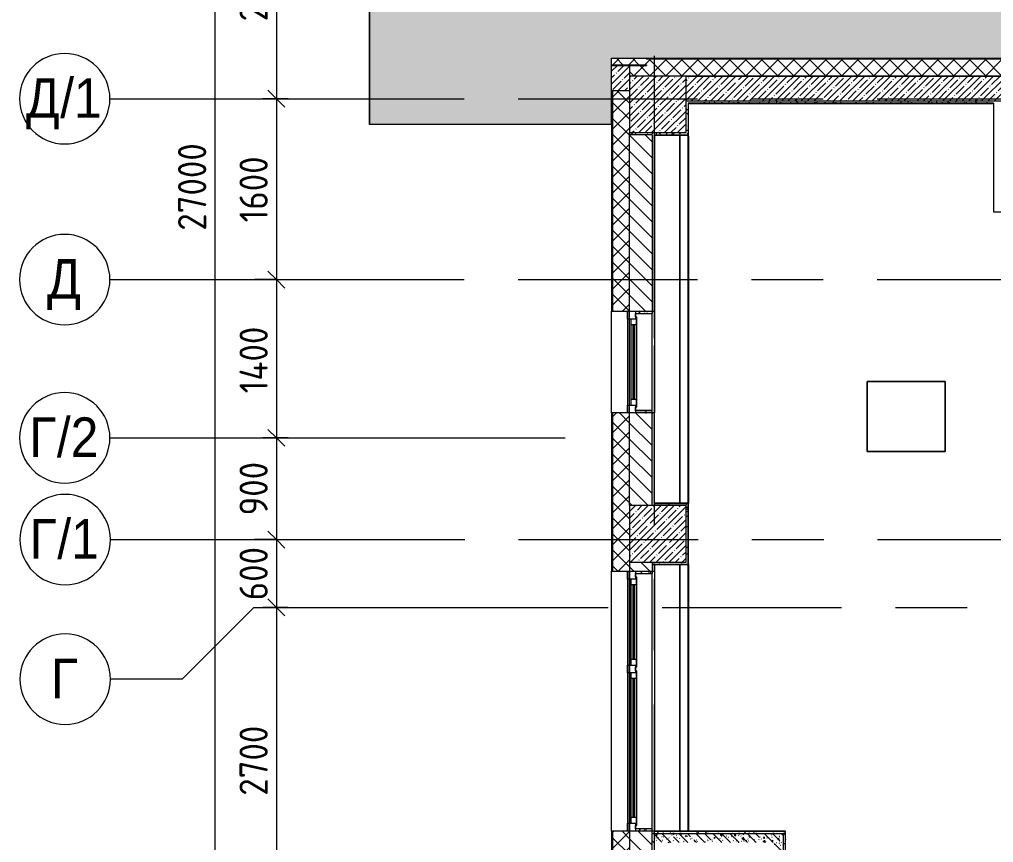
# Model space of a CAD drawing. Header units: millimetres. Extents: x -5714 to 188114, y -8553 to 29000.
# Drawn here: x -5507 to 3110, y 8420 to 15701 of the extents above; entities that cross this region are included whole.
import ezdxf

# ---------------------------------------------------------------- set-up
doc = ezdxf.new("R2010")
doc.units = ezdxf.units.MM
doc.linetypes.add('Осевая', pattern=[3175, 635, -476.25, 1587.5, -476.25])
for name, color, linetype, lineweight in [('A-ANNO-DIMS', 7, 'Continuous', 9), ('A-ANNO-DIMS-100', 7, 'Continuous', 9), ('A-DETL', 7, 'Continuous', 9), ('A-GENM', 7, 'Continuous', 9), ('A-GLAZ', 7, 'Continuous', 9), ('A-GLAZ-1', 7, 'Continuous', 13), ('A-WALL', 7, 'Continuous', 9), ('I-WALL', 7, 'Continuous', 9), ('S-COLS', 7, 'Continuous', 9), ('Оси', 7, 'Continuous', 9), ('Оси-1', 7, 'Continuous', 20), ('Оси-2', 7, 'Осевая', 9)]:
    doc.layers.add(name, color=color, linetype=linetype, lineweight=lineweight)
for name, color, linetype, lineweight, true_color in [('A-DETL-GENF-1', 7, 'Continuous', 9, 0xd4d4d4), ('A-WALL-1', 7, 'Continuous', 9, 0x3c3c3c), ('A-WALL-FNSH-1', 7, 'Continuous', 9, 0x3c3c3c), ('I-FURN-1', 7, 'Continuous', 9, 0xf0f0f0)]:
    doc.layers.add(name, color=color, linetype=linetype, lineweight=lineweight, true_color=true_color)
doc.styles.add('Arial', font='arial.ttf', dxfattribs={"width": 0.9, "height": 350})
doc.styles.add('ISOCPEUR', font='isocpeur.ttf', dxfattribs={"width": 0.9, "height": 250})
doc.dimstyles.new('ISO-2_5_0_9К_БОЛЬШОЙ_1', dxfattribs={"dimscale": 304.8, "dimtxt": 248.995294, "dimasz": 0.492126, "dimexe": 0.393701, "dimexo": 0.984252, "dimgap": 0, "dimtad": 1, "dimdec": 0, "dimrnd": 10, "dimzin": 0, "dimdsep": 46, "dimtxsty": 'ISOCPEUR', "dimblk1": 'OBLIQUE', "dimblk2": 'OBLIQUE', "dimsah": 1, "dimcen": 0.09, "dimdle": 0.393701, "dimazin": 0, "dimtfac": 1, "dimtdec": 4, "dimtix": 1, "dimtmove": 0, "dimatfit": 3, "dimfxl": 1, "dimtvp": 1, "dimtolj": 1, "dimtzin": 0, "dimarcsym": 2})
doc.dimstyles.new('ISO-2_5_0_9К_БОЛЬШОЙ_2', dxfattribs={"dimscale": 304.8, "dimtxt": 248.995294, "dimasz": 0.492126, "dimexe": 0.393701, "dimexo": 0.984252, "dimgap": 0, "dimtad": 1, "dimdec": 0, "dimrnd": 10, "dimzin": 0, "dimdsep": 46, "dimtxsty": 'ISOCPEUR', "dimblk1": 'OBLIQUE', "dimblk2": 'OBLIQUE', "dimsah": 1, "dimcen": 0.09, "dimdle": 0.393701, "dimazin": 0, "dimtfac": 1, "dimtdec": 4, "dimtix": 1, "dimtmove": 2, "dimatfit": 3, "dimfxl": 1, "dimtvp": 1, "dimtolj": 1, "dimtzin": 0, "dimarcsym": 2})
pattern_1 = [(45, (0, 0), (-70.71068, 70.71068), []), (135, (0, 0), (-70.71068, -70.71068), [])]
pattern_2 = [(135, (0, 0), (-75.4342, -75.4342), [106.68, -17.78, 3.556, -17.78]), (135, (0, 75.39), (-75.4342, -75.4342), []), (50, (0, 0), (127.5292, -11.1576), [13.335, -146.685]), (355, (0, 0), (-24.6697, 133.74), [10.668, -117.348]), (100.451, (10.63, -0.93), (102.8597, 122.5818), [11.333, -124.663]), (46.184, (0, 35.56), (189.7552, -29.4304), [20.002, -220.027]), (96.636, (15.81, 33.1), (166.182, 173.1996), [17, -186.995]), (351.184, (0, 35.56), (166.184, 173.1976), [16.002, -176.022]), (21, (17.78, 26.67), (106.1303, -71.586), [13.335, -146.685]), (326, (17.78, 26.67), (43.2619, 128.9318), [10.668, -117.348]), (71.451, (26.62, 20.7), (149.392, 57.345), [11.333, -124.663]), (37.5, (0, 0), (2.16223, 59.18836), [3.353, -112.573, 3.353, -115.773, -117.792]), (37.5, (0, 0), (2.16223, 59.18836), [-235.052, 3.353, -114.44]), (7.5, (0, 0), (46.77386, 70.12615), [3.353, -64.567, 3.353, -109.906, -44.894]), (7.5, (0, 0), (46.77386, 70.12615), [-181.178, 3.353, -41.542]), (327.5, (-39.65, 0), (94.91367, -4.0101), [3.353, -41.097, 3.353, -135.331, -184.023]), (327.5, (-39.65, 0), (94.91367, -4.0101), [-183.134, 3.353, -180.67]), (317.5, (-57.43, 0), (103.6906, 17.7988), [3.353, -54.432, 3.353, -88.748, -130.683]), (317.5, (-57.43, 0), (103.6906, 17.7988), [-149.885, 3.353, -127.33])]
pattern_3 = [(45, (0, 0), (-57.02463, 57.02463), []), (45, (57.025, 0), (-57.02463, 57.02463), [100.806, -20.161, 3.353, -16.808])]
pattern_4 = [(0, (0, 0), (121.92, 30.48), [10.058, -81.382, 10.058, -81.382, -487.68]), (0, (0, 0), (121.92, 30.48), [-182.88, 10.058, -172.822, 10.058, -81.382, -213.36]), (0, (0, 0), (121.92, 30.48), [-457.2, 10.058, -50.902, 10.058, -142.342]), (120, (45.72, 15.24), (-87.356454, 90.34582), [10.058, -81.382, 10.058, -81.382, -487.68]), (120, (45.72, 15.24), (-87.356454, 90.34582), [-182.88, 10.058, -172.822, 10.058, -81.382, -213.36]), (120, (45.72, 15.24), (-87.356454, 90.34582), [-457.2, 10.058, -50.902, 10.058, -142.342]), (240, (60.96, 76.2), (-34.563546, -120.82582), [10.058, -81.382, 10.058, -81.382, -487.68]), (240, (60.96, 76.2), (-34.563546, -120.82582), [-182.88, 10.058, -172.822, 10.058, -81.382, -213.36]), (240, (60.96, 76.2), (-34.563546, -120.82582), [-457.2, 10.058, -50.902, 10.058, -142.342])]

# ---------------------------------------------------------------- blocks, each defined once
blk = doc.blocks.new('парапет1 - парапет-18629556-План размещения напольных электротехнических лючков и розеток 3 этажа в осях 1-12')
at = {"layer": 'A-GENM'}
for p, q in [((-2411.1, 14772.9), (-2411.1, 27400.1)), ((-2411.1, 14772.9), (-2409.1, 14774.9)), ((-268, 14772.9), (-2411.1, 14772.9)), ((-268, 14774.9), (-268, 14772.9))]:
    blk.add_line(p, q, dxfattribs=at)
blk = doc.blocks.new('BSC_Колонна _Прямоугольная - 500х500-V8-План размещения напольных электротехнических лючков и розеток 3 этажа в осях 1-12')
at = {"layer": 'S-COLS'}
h = blk.add_hatch(dxfattribs=at)
h.set_pattern_fill('FP_13', color=256, style=0, pattern_type=2)
h.set_pattern_definition([(45, (-140, -14950), (-57.02463, 57.02463), []), (45, (-82.975, -14950), (-57.02463, 57.02463), [100.806, -20.161, 3.353, -16.808])])
h.paths.add_polyline_path([(-250, -250), (250, -250), (250, 250), (-250, 250), (-250, -24.3)])
for p, q in [((250, 250), (-250, 250)), ((-250, 250), (-250, -250)), ((250, -250), (250, 250)), ((-250, -250), (250, -250))]:
    blk.add_line(p, q, dxfattribs=at)
blk = doc.blocks.new('120_Окно_СКБ_1Ст - 120_Окно_СКБ_1Ст 900х2500_h_-20664874-План размещения напольных электротехнических лючков и розеток 3 этажа в осях 1-12')
at = {"layer": 'A-GLAZ'}
for p, q in [((450, -57), (-450, -57)), ((-430, -127), (-400, -127)), ((-330, -107), (330, -107)), ((330, -117), (-330, -117)), ((400, -127), (430, -127))]:
    blk.add_line(p, q, dxfattribs=at)
at = {"layer": 'A-GLAZ-1'}
for p, q in [((-450, -127), (-450, -57)), ((-450, -57), (-380, -57)), ((-380, -57), (-380, -127)), ((380, -127), (380, -57)), ((380, -57), (450, -57)), ((450, -57), (450, -127)), ((-380, -127), (-450, -127)), ((-380, -127), (-400, -127)), ((-400, -127), (-400, -137)), ((-400, -137), (400, -137)), ((400, -137), (-400, -137)), ((380, -87), (-380, -87)), ((-380, -87), (-380, -127)), ((-330, -137), (-330, -87)), ((330, -137), (330, -87)), ((380, -127), (380, -87)), ((450, -127), (380, -127)), ((400, -127), (380, -127)), ((400, -137), (400, -127))]:
    blk.add_line(p, q, dxfattribs=at)
blk = doc.blocks.new('120_Окно_СКБ_2Ст - 120_Окно_СКБ_2Ст 2300х2500 _мал створка справа_-22272277-План размещения напольных электротехнических лючков и розеток 3 этажа в осях 1-12')
at = {"layer": 'A-GLAZ'}
for p, q in [((1150, -57), (-1150, -57)), ((-1130, -127), (-1100, -127)), ((-1030, -107), (200, -107)), ((200, -117), (-1030, -117)), ((270, -127), (300, -127)), ((370, -107), (1030, -107)), ((1030, -117), (370, -117)), ((1100, -127), (1130, -127))]:
    blk.add_line(p, q, dxfattribs=at)
at = {"layer": 'A-GLAZ-1'}
for p, q in [((-1150, -127), (-1150, -57)), ((-1150, -57), (-1080, -57)), ((-1080, -57), (-1080, -127)), ((250, -127), (250, -57)), ((250, -57), (320, -57)), ((320, -57), (320, -127)), ((1080, -127), (1080, -57)), ((1080, -57), (1150, -57)), ((1150, -57), (1150, -127)), ((-1080, -127), (-1150, -127)), ((-1080, -127), (-1100, -127)), ((-1100, -127), (-1100, -137)), ((-1100, -137), (270, -137)), ((270, -137), (-1100, -137)), ((250, -87), (-1080, -87)), ((-1080, -87), (-1080, -127)), ((-1030, -137), (-1030, -87)), ((200, -137), (200, -87)), ((250, -127), (250, -87)), ((320, -127), (250, -127)), ((270, -127), (250, -127)), ((270, -137), (270, -127)), ((320, -127), (300, -127)), ((300, -127), (300, -137)), ((300, -137), (1100, -137)), ((1100, -137), (300, -137)), ((1080, -87), (320, -87)), ((320, -87), (320, -127)), ((370, -137), (370, -87)), ((1030, -137), (1030, -87)), ((1080, -127), (1080, -87)), ((1150, -127), (1080, -127)), ((1100, -127), (1080, -127)), ((1100, -137), (1100, -127))]:
    blk.add_line(p, q, dxfattribs=at)
blk = doc.blocks.new('BSC_Колонна _Прямоугольная - 500х500-V39-План размещения напольных электротехнических лючков и розеток 3 этажа в осях 1-12')
at = {"layer": 'S-COLS'}
h = blk.add_hatch(dxfattribs=at)
h.set_pattern_fill('FP_32', color=256, style=0, pattern_type=2)
h.set_pattern_definition([(45, (-140, -11150), (-57.0246, 57.0246), []), (45, (-82.975, -11150), (-57.0246, 57.0246), [100.806, -20.161, 3.353, -16.808])])
h.paths.add_polyline_path([(-250, -250), (250, -250), (250, 250), (-250, 250), (-250, 82.5)])
for p, q in [((250, 250), (-250, 250)), ((-250, 250), (-250, -250)), ((250, -250), (250, 250)), ((-250, -250), (250, -250))]:
    blk.add_line(p, q, dxfattribs=at)
blk = doc.blocks.new('Мебель_универсальная - 1_298-26158527-План размещения напольных электротехнических лючков и розеток 3 этажа в осях 1-12')
at = {"layer": 'I-FURN-1'}
for p, q in [((344.8, 308.7), (-344.8, 308.7)), ((-344.8, 308.7), (-344.8, -308.7)), ((-344.8, -308.7), (-344.8, 308.7)), ((-344.8, 308.7), (344.8, 308.7)), ((344.8, -308.7), (344.8, 308.7)), ((344.8, 308.7), (344.8, -308.7)), ((-344.8, -308.7), (344.8, -308.7)), ((344.8, -308.7), (-344.8, -308.7))]:
    blk.add_line(p, q, dxfattribs=at)
blk = doc.blocks.new('Зашивка приборов отопления35 - Зашивка приборов отопления-33324623-План размещения напольных электротехнических лючков и розеток 3 этажа в осях 1-12')
at = {"layer": 'A-WALL'}
for p, q in [((35888.8, 26793.4), (34988.8, 26793.4)), ((37447.8, 26567.4), (37447.8, 26793.4)), ((34188.8, 26567.4), (37447.8, 26567.4)), ((37447.8, 26567.4), (34188.8, 26567.4)), ((37447.8, 26492.4), (37447.8, 26567.4)), ((34187.8, 26492.4), (37447.8, 26492.4))]:
    blk.add_line(p, q, dxfattribs=at)
blk = doc.blocks.new('Зашивка приборов отопления36 - Зашивка приборов отопления-33324807-План размещения напольных электротехнических лючков и розеток 3 этажа в осях 1-12')
at = {"layer": 'A-WALL'}
for p, q in [((36488.8, 26793.4), (34188.8, 26793.4)), ((34188.8, 26567.4), (36548.8, 26567.4)), ((36545.1, 26567.4), (34188.8, 26567.4)), ((36545.1, 26492.4), (36545.1, 26567.4)), ((34188.8, 26492.4), (36545.1, 26492.4))]:
    blk.add_line(p, q, dxfattribs=at)
blk = doc.blocks.new('Ось сетки - D8-29747960-План размещения напольных электротехнических лючков и розеток 3 этажа в осях 1-12')
at = {"layer": 'Оси-1'}
for start, end in [(360, 180), (180, 360)]:
    blk.add_arc((0, 0), 4, start, end, dxfattribs=at)
blk = doc.blocks.new('DIMBLOCK15-План размещения напольных электротехнических лючков и розеток 3 этажа в осях 1-12')
at = {"layer": 'A-ANNO-DIMS-100', "lineweight": 20}
for p, q in [((-3777.5, 27000), (-3852.5, 27075)), ((-3777.5, 27000), (-3702.5, 26925)), ((-3777.5, 0), (-3852.5, 75)), ((-3777.5, 0), (-3702.5, -75))]:
    blk.add_line(p, q, dxfattribs=at)
at = {"layer": 'A-ANNO-DIMS-100'}
for p, q in [((-3777.5, 27120), (-3777.5, -120)), ((-3971.4, 27000), (-3657.5, 27000)), ((-3777.5, 27000), (-3971.4, 27000)), ((-3971.4, 0), (-3657.5, 0)), ((-3777.5, 0), (-3971.4, 0))]:
    blk.add_line(p, q, dxfattribs=at)
at = {"layer": 'A-ANNO-DIMS-100', "color": 0, "insert": (-4104.1, 13832.4), "char_height": 250, "width": 948.097, "attachment_point": 1, "rotation": 90, "line_spacing_factor": 1.149209, "style": 'ISOCPEUR'}
blk.add_mtext('27000', dxfattribs=at)
blk = doc.blocks.new('_Oblique')
at = {"color": 0, "linetype": 'ByBlock', "lineweight": -2}
blk.add_line((-0.5, -0.5), (0.5, 0.5), dxfattribs=at)
blk = doc.blocks.new('DIMBLOCK20-План размещения напольных электротехнических лючков и розеток 3 этажа в осях 1-12')
at = {"layer": 'A-ANNO-DIMS-100', "lineweight": 20}
for p, q in [((-3233.7, 17000), (-3308.7, 17075)), ((-3233.7, 17000), (-3158.7, 16925)), ((-3233.7, 15000), (-3308.7, 15075)), ((-3233.7, 15000), (-3158.7, 14925))]:
    blk.add_line(p, q, dxfattribs=at)
at = {"layer": 'A-ANNO-DIMS-100'}
for p, q in [((-3427.7, 17000), (-3113.7, 17000)), ((-3233.7, 17000), (-3427.7, 17000)), ((-3233.7, 17000), (-3233.7, 15000)), ((-3130.7, 15000), (-3353.7, 15000)), ((-3233.7, 15000), (-3130.7, 15000))]:
    blk.add_line(p, q, dxfattribs=at)
at = {"layer": 'A-ANNO-DIMS-100', "color": 0, "insert": (-3560.3, 15684), "char_height": 250, "width": 758.478, "attachment_point": 1, "rotation": 90, "line_spacing_factor": 1.149209, "style": 'ISOCPEUR'}
blk.add_mtext('2000', dxfattribs=at)
blk = doc.blocks.new('DIMBLOCK21-План размещения напольных электротехнических лючков и розеток 3 этажа в осях 1-12')
at = {"layer": 'A-ANNO-DIMS-100'}
for p, q in [((-3130.7, 15000), (-3353.7, 15000)), ((-3233.7, 15000), (-3233.7, 13400)), ((-3233.7, 15000), (-3130.7, 15000)), ((-3427.7, 13400), (-3113.7, 13400)), ((-3233.7, 13400), (-3427.7, 13400))]:
    blk.add_line(p, q, dxfattribs=at)
at = {"layer": 'A-ANNO-DIMS-100', "lineweight": 20}
for p, q in [((-3233.7, 15000), (-3308.7, 15075)), ((-3233.7, 15000), (-3158.7, 14925)), ((-3233.7, 13400), (-3308.7, 13475)), ((-3233.7, 13400), (-3158.7, 13325))]:
    blk.add_line(p, q, dxfattribs=at)
at = {"layer": 'A-ANNO-DIMS-100', "color": 0, "insert": (-3560.3, 13905.5), "char_height": 250, "width": 706.764, "attachment_point": 1, "rotation": 90, "line_spacing_factor": 1.149209, "style": 'ISOCPEUR'}
blk.add_mtext('1600', dxfattribs=at)
blk = doc.blocks.new('DIMBLOCK22-План размещения напольных электротехнических лючков и розеток 3 этажа в осях 1-12')
at = {"layer": 'A-ANNO-DIMS-100', "lineweight": 20}
for p, q in [((-3233.7, 13400), (-3308.7, 13475)), ((-3233.7, 13400), (-3158.7, 13325)), ((-3233.7, 12000), (-3308.7, 12075)), ((-3233.7, 12000), (-3158.7, 11925))]:
    blk.add_line(p, q, dxfattribs=at)
at = {"layer": 'A-ANNO-DIMS-100'}
for p, q in [((-3427.7, 13400), (-3113.7, 13400)), ((-3233.7, 13400), (-3427.7, 13400)), ((-3233.7, 13400), (-3233.7, 12000)), ((-3130.7, 12000), (-3353.7, 12000)), ((-3233.7, 12000), (-3130.7, 12000))]:
    blk.add_line(p, q, dxfattribs=at)
at = {"layer": 'A-ANNO-DIMS-100', "color": 0, "insert": (-3560.3, 12393.5), "char_height": 250, "width": 735.494, "attachment_point": 1, "rotation": 90, "line_spacing_factor": 1.149209, "style": 'ISOCPEUR'}
blk.add_mtext('1400', dxfattribs=at)
blk = doc.blocks.new('DIMBLOCK23-План размещения напольных электротехнических лючков и розеток 3 этажа в осях 1-12')
at = {"layer": 'A-ANNO-DIMS-100', "lineweight": 20}
for p, q in [((-3233.7, 12000), (-3308.7, 12075)), ((-3233.7, 12000), (-3158.7, 11925)), ((-3233.7, 11100), (-3308.7, 11175)), ((-3233.7, 11100), (-3158.7, 11025))]:
    blk.add_line(p, q, dxfattribs=at)
at = {"layer": 'A-ANNO-DIMS-100'}
for p, q in [((-3130.7, 12000), (-3353.7, 12000)), ((-3233.7, 12000), (-3233.7, 11100)), ((-3233.7, 12000), (-3130.7, 12000)), ((-3427.7, 11100), (-3113.7, 11100)), ((-3233.7, 11100), (-3427.7, 11100))]:
    blk.add_line(p, q, dxfattribs=at)
at = {"layer": 'A-ANNO-DIMS-100', "color": 0, "insert": (-3560.3, 11313), "char_height": 250, "width": 568.858, "attachment_point": 1, "rotation": 90, "line_spacing_factor": 1.149209, "style": 'ISOCPEUR'}
blk.add_mtext('900', dxfattribs=at)
blk = doc.blocks.new('DIMBLOCK24-План размещения напольных электротехнических лючков и розеток 3 этажа в осях 1-12')
at = {"layer": 'A-ANNO-DIMS-100', "lineweight": 20}
for p, q in [((-3233.7, 11100), (-3308.7, 11175)), ((-3233.7, 11100), (-3158.7, 11025)), ((-3233.7, 10500), (-3308.7, 10575)), ((-3233.7, 10500), (-3158.7, 10425))]:
    blk.add_line(p, q, dxfattribs=at)
at = {"layer": 'A-ANNO-DIMS-100'}
for p, q in [((-3427.7, 11100), (-3113.7, 11100)), ((-3233.7, 11100), (-3427.7, 11100)), ((-3233.7, 11100), (-3233.7, 10500)), ((-3130.7, 10500), (-3353.7, 10500)), ((-3233.7, 10500), (-3130.7, 10500))]:
    blk.add_line(p, q, dxfattribs=at)
at = {"layer": 'A-ANNO-DIMS-100', "color": 0, "insert": (-3560.3, 10563), "char_height": 250, "width": 568.858, "attachment_point": 1, "rotation": 90, "line_spacing_factor": 1.149209, "style": 'ISOCPEUR'}
blk.add_mtext('600', dxfattribs=at)
blk = doc.blocks.new('DIMBLOCK25-План размещения напольных электротехнических лючков и розеток 3 этажа в осях 1-12')
at = {"layer": 'A-ANNO-DIMS-100', "lineweight": 20}
for p, q in [((-3233.7, 10500), (-3308.7, 10575)), ((-3233.7, 10500), (-3158.7, 10425)), ((-3233.7, 7800), (-3308.7, 7875)), ((-3233.7, 7800), (-3158.7, 7725))]:
    blk.add_line(p, q, dxfattribs=at)
at = {"layer": 'A-ANNO-DIMS-100'}
for p, q in [((-3130.7, 10500), (-3353.7, 10500)), ((-3233.7, 10500), (-3233.7, 7800)), ((-3233.7, 10500), (-3130.7, 10500)), ((-3427.7, 7800), (-3113.7, 7800)), ((-3233.7, 7800), (-3427.7, 7800))]:
    blk.add_line(p, q, dxfattribs=at)
at = {"layer": 'A-ANNO-DIMS-100', "color": 0, "insert": (-3560.3, 8834), "char_height": 250, "width": 758.478, "attachment_point": 1, "rotation": 90, "line_spacing_factor": 1.149209, "style": 'ISOCPEUR'}
blk.add_mtext('2700', dxfattribs=at)

msp = doc.modelspace()

# ---------------------------------------------------------------- hatches: boundary and pattern name
at = {"layer": 'A-DETL-GENF-1'}
msp.add_hatch(color=256, dxfattribs=at).paths.add_polyline_path([(-278.8, 14774.9), (-268, 14774.9), (-268, 15358), (38282.7, 15358), (38282.7, 23888.3), (33928.1, 23888.3), (33928.1, 27398.1), (-2409.1, 27398.1), (-2409.1, 14774.9), (-1624.9, 14774.9)])
at = {"layer": 'A-WALL'}
h = msp.add_hatch(dxfattribs=at)
h.set_pattern_fill('FP_9', color=256, style=0, pattern_type=2)
h.set_pattern_definition(pattern_1)
h.paths.add_polyline_path([(38086.5, 15200), (38282.7, 15200), (38282.7, 15350), (37810, 15350), (37810, 15200)])
h.paths.add_polyline_path([(34721.1, 15200), (35410, 15200), (35410, 15350), (34660, 15350), (34660, 15200)])
h.paths.add_polyline_path([(33711.5, 15200), (33760, 15200), (33760, 15350), (33610, 15350), (33610, 15200)])
h.paths.add_polyline_path([(32110, 15200), (32110, 15350), (30017, 15349), (30017, 15288), (30014, 15285), (29240, 15285), (29237, 15288), (29236.3, 15350), (25610.3, 15349), (25610.3, 15288), (25607.3, 15285), (24433.3, 15285), (24430.3, 15288), (24429.5, 15350), (19790, 15349), (19790, 15288), (19787, 15285), (19013, 15285), (19010, 15288), (19009.3, 15350), (14783, 15349), (14781.9, 15285.7), (14780, 15285), (14603.7, 15286.1), (14603, 15288), (14602.3, 15350), (12860, 15350), (12860, 15200), (32028.8, 15200)])
h.paths.add_polyline_path([(9760, 15200), (9760, 15350), (9160, 15350), (9160, 15200)])
h.paths.add_polyline_path([(8260, 15200), (8260, 15350), (7660, 15350), (7660, 15200), (7798.1, 15200)])
h.paths.add_polyline_path([(6760, 15200), (6760, 15350), (40, 15350), (40, 15293), (-110, 15293), (-110, 15200), (6452, 15200)])
h.paths.add_polyline_path([(33010, 15200), (33240, 15200), (33240, 15350), (33010, 15350)])
h = msp.add_hatch(dxfattribs=at)
h.set_pattern_fill('FP_9', color=256, style=0, pattern_type=2)
h.set_pattern_definition(pattern_1)
h.paths.add_polyline_path([(-268, 14973), (-260, 14973), (-260, 15073), (-268, 15073)])
h = msp.add_hatch(dxfattribs=at)
h.set_pattern_fill('FP_9', color=256, style=0, pattern_type=2)
h.set_pattern_definition(pattern_1)
h.paths.add_polyline_path([(-260, -100), (-110, -100), (-110, 5220), (-260, 5220), (-260, 4373.9)])
h.paths.add_polyline_path([(-260, 7320), (-110, 7320), (-110, 8520), (-260, 8520), (-260, 7539.4)])
h.paths.add_polyline_path([(-260, 10820), (-110, 10820), (-110, 12220), (-260, 12220), (-260, 11232.5)])
h.paths.add_polyline_path([(-110, 13120), (-110, 15073), (-260, 15073), (-260, 13120)])
h = msp.add_hatch(dxfattribs=at)
h.set_pattern_fill('FP_9', color=256, style=0, pattern_type=2)
h.set_pattern_definition(pattern_1)
h.paths.add_polyline_path([(-260, 14923), (-260, 14973), (-268, 14973), (-268, 14923)])
at = {"layer": 'I-WALL'}
h = msp.add_hatch(dxfattribs=at)
h.set_pattern_fill('FP_9', color=256, style=0, pattern_type=2)
h.set_pattern_definition(pattern_1)
h.paths.add_polyline_path([(-257.7, 15300), (40, 15300), (40, 15358), (-268, 15358), (-268, 15300)])
h = msp.add_hatch(dxfattribs=at)
h.set_pattern_fill('FP_10', color=256, style=0, pattern_type=2)
h.set_pattern_definition(pattern_3)
h.paths.add_polyline_path([(-260, 15073), (-110, 15073), (-110, 15293), (-268, 15293), (-268, 15073), (-263, 15073)])
h = msp.add_hatch(dxfattribs=at)
h.set_pattern_fill('FP_10', color=256, style=0, pattern_type=2)
h.set_pattern_definition(pattern_3)
h.paths.add_polyline_path([(4060, 14980), (4060, 15200), (390, 15200), (390, 14980), (3759.7, 14980)])
h = msp.add_hatch(dxfattribs=at)
h.set_pattern_fill('FP_35', color=256, style=0, pattern_type=2)
h.set_pattern_definition(pattern_4)
h.paths.add_polyline_path([(390, 14700), (410, 14700), (410, 14980), (390, 14980), (390, 14925.7)])
h = msp.add_hatch(dxfattribs=at)
h.set_pattern_fill('FP_35', color=256, style=0, pattern_type=2)
h.set_pattern_definition(pattern_4)
h.paths.add_polyline_path([(3110, 14960), (3130, 14960), (3130, 14980), (410, 14980), (410, 14960), (3109, 14960)])
h = msp.add_hatch(dxfattribs=at)
h.set_pattern_fill('FP_35', color=256, style=0, pattern_type=2)
h.set_pattern_definition(pattern_4)
h.paths.add_polyline_path([(410, 14680), (410, 14700), (-110, 14700), (-110, 14680), (394.3, 14680)])
h = msp.add_hatch(dxfattribs=at)
h.set_pattern_fill('FP_8', color=256, style=0, pattern_type=2)
h.set_pattern_definition([(135, (0, 0), (-70.7107, -70.7107), [])])
h.paths.add_polyline_path([(90, 7900), (90, 8520), (-110, 8520), (-110, 7900)])
h.paths.add_polyline_path([(-110, 10820), (90, 10820), (90, 10900), (-110, 10900)])
h.paths.add_polyline_path([(90, 11400), (90, 12220), (-110, 12220), (-110, 11400)])
h.paths.add_polyline_path([(57.8, 13120), (90, 13120), (90, 14680), (-110, 14680), (-110, 13120)])
h = msp.add_hatch(dxfattribs=at)
h.set_pattern_fill('FP_35', color=256, style=0, pattern_type=2)
h.set_pattern_definition(pattern_4)
h.paths.add_polyline_path([(110, 11420), (110, 12220), (90, 12220), (90, 11420)])
h.paths.add_polyline_path([(110, 13120), (110, 14680), (90, 14680), (90, 13120)])
h = msp.add_hatch(dxfattribs=at)
h.set_pattern_fill('FP_35', color=256, style=0, pattern_type=2)
h.set_pattern_definition(pattern_4)
h.paths.add_polyline_path([(90, 13100), (90, 13120), (-58, 13120), (-58, 13100), (57.8, 13100)])
h = msp.add_hatch(dxfattribs=at)
h.set_pattern_fill('FP_35', color=256, style=0, pattern_type=2)
h.set_pattern_definition(pattern_4)
h.paths.add_polyline_path([(90, 12220), (90, 12240), (-58, 12240), (-58, 12220)])
h = msp.add_hatch(dxfattribs=at)
h.set_pattern_fill('FP_35', color=256, style=0, pattern_type=2)
h.set_pattern_definition(pattern_4)
h.paths.add_polyline_path([(390, 11400), (390, 11420), (90, 11420), (90, 11400)])
h = msp.add_hatch(dxfattribs=at)
h.set_pattern_fill('FP_35', color=256, style=0, pattern_type=2)
h.set_pattern_definition(pattern_4)
h.paths.add_polyline_path([(394.3, 10900), (410, 10900), (410, 11420), (390, 11420), (390, 10900)])
h = msp.add_hatch(dxfattribs=at)
h.set_pattern_fill('FP_35', color=256, style=0, pattern_type=2)
h.set_pattern_definition(pattern_4)
h.paths.add_polyline_path([(110, 8500), (110, 8520), (90, 8520), (90, 8500)])
h.paths.add_polyline_path([(90, 10820), (110, 10820), (110, 10900), (90, 10900), (90, 10879)])
h = msp.add_hatch(dxfattribs=at)
h.set_pattern_fill('FP_35', color=256, style=0, pattern_type=2)
h.set_pattern_definition(pattern_4)
h.paths.add_polyline_path([(410, 10880), (410, 10900), (110, 10900), (110, 10880), (394.3, 10880)])
h = msp.add_hatch(dxfattribs=at)
h.set_pattern_fill('FP_35', color=256, style=0, pattern_type=2)
h.set_pattern_definition(pattern_4)
h.paths.add_polyline_path([(90, 10800), (90, 10820), (-58, 10820), (-58, 10800)])
h = msp.add_hatch(dxfattribs=at)
h.set_pattern_fill('FP_35', color=256, style=0, pattern_type=2)
h.set_pattern_definition(pattern_4)
h.paths.add_polyline_path([(90, 8520), (90, 8540), (-58, 8540), (-58, 8520)])
h = msp.add_hatch(dxfattribs=at)
h.set_pattern_fill('FP_35', color=256, style=0, pattern_type=2)
h.set_pattern_definition(pattern_4)
h.paths.add_polyline_path([(1067.4, 8500), (1250, 8500), (1250, 8520), (90, 8520), (90, 8500), (394.3, 8500)])
h = msp.add_hatch(dxfattribs=at)
h.set_pattern_fill('FP_17', color=256, style=0, pattern_type=2)
h.set_pattern_definition(pattern_2)
h.paths.add_polyline_path([(1250, 8420), (1250, 8500), (90, 8500), (90, 8420), (1170, 8420)])
h = msp.add_hatch(dxfattribs=at)
h.set_pattern_fill('FP_35', color=256, style=0, pattern_type=2)
h.set_pattern_definition(pattern_4)
h.paths.add_polyline_path([(1250, 7920), (1270, 7920), (1270, 8520), (1250, 8520), (1250, 8420)])
h = msp.add_hatch(dxfattribs=at)
h.set_pattern_fill('FP_17', color=256, style=0, pattern_type=2)
h.set_pattern_definition(pattern_2)
h.paths.add_polyline_path([(1250, 7900), (1250, 8420), (1170, 8420), (1170, 7900)])

# ---------------------------------------------------------------- linework, layer by layer
at = {"layer": 'A-DETL'}
for p, q in [((-2409.1, 27398.1), (-2409.1, 14774.9)), ((-268, 14774.9), (-268, 15358)), ((-268, 15358), (38282.7, 15358)), ((-2409.1, 14774.9), (-268, 14774.9))]:
    msp.add_line(p, q, dxfattribs=at)
at = {"layer": 'A-WALL'}
for p, q in [((40, 15358), (40, 15350)), ((6760, 15353), (40, 15353)), ((6760, 15350), (40, 15350)), ((-268, 15300), (40, 15300)), ((-268, 15295), (40, 15295)), ((-110, 15293), (-110, 15200)), ((-110, 15293), (40, 15293)), ((40, 15300), (40, 15293)), ((-268, 15073), (-110, 15073)), ((-260, 15073), (-260, 13120)), ((-268, 14973), (-260, 14973)), ((-268, 14923), (-260, 14923)), ((390, 14980), (4060, 14980)), ((410, 14960), (410, 14680)), ((3109, 14959), (3109, 14960)), ((-268, 14843), (-260, 14843)), ((-263, 14843), (-263, 13120)), ((-110, 11400), (-110, 14700)), ((90, 14680), (-110, 14680)), ((90, 14680), (90, 13100)), ((110, 14679), (110, 13120)), ((-268, 12220), (-268, 13120)), ((90, 11400), (90, 12240)), ((-263, 12220), (-263, 10820)), ((-260, 12220), (-260, 10820)), ((110, 11420), (110, 12220)), ((110, 11420), (410, 11420)), ((-110, 10900), (-110, 8520)), ((90, 10900), (90, 10800)), ((110, 10880), (110, 10820)), ((-268, 8520), (-268, 10820)), ((-263, 8520), (-263, 7320)), ((-260, 8520), (-260, 7320)), ((-110, 8520), (-110, 7320)), ((90, 8500), (1250, 8500)), ((110, 8520), (1270, 8520)), ((1250, 8500), (1250, 7900))]:
    msp.add_line(p, q, dxfattribs=at)
at = {"layer": 'A-WALL-1'}
for p, q in [((-110, 15293), (-268, 15293)), ((390, 15200), (6160, 15200)), ((4060, 15200), (390, 15200)), ((3109, 14960), (3110, 14960)), ((3110, 14960), (3110, 14000)), ((-110, 14700), (-110, 14680)), ((110, 14680), (410, 14680)), ((3110, 14000), (4560, 14000)), ((-260, 13120), (110, 13120)), ((-58, 13120), (-58, 13100)), ((-58, 13100), (90, 13100)), ((90, 12240), (-58, 12240)), ((-58, 12240), (-58, 12220)), ((110, 12220), (-260, 12220)), ((410, 10880), (410, 11420)), ((-260, 10820), (110, 10820)), ((-58, 10820), (-58, 10800)), ((-58, 10800), (90, 10800)), ((90, 8540), (-58, 8540)), ((-58, 8540), (-58, 8520)), ((90, 7900), (90, 8540)), ((110, 8520), (-260, 8520)), ((110, 8500), (110, 8520)), ((1270, 7920), (1270, 8520))]:
    msp.add_line(p, q, dxfattribs=at)
at = {"layer": 'A-WALL-FNSH-1'}
for p, q in [((3109, 14960), (410, 14960)), ((411, 14959), (3109, 14959)), ((411, 14679), (411, 14959)), ((3109, 14959), (3109, 13999)), ((-268, 14772.9), (-268, 13120)), ((110, 14680), (110, 14679)), ((111, 14679), (411, 14679)), ((111, 13120), (111, 14679)), ((3109, 13999), (4560, 13999)), ((-268, 13120), (-260, 13120)), ((-58, 13100), (-58, 13099)), ((-58, 13099), (90, 13099)), ((90, 13099), (90, 13100)), ((110, 13120), (111, 13120)), ((90, 12241), (-58, 12241)), ((-58, 12241), (-58, 12240)), ((90, 12240), (90, 12241)), ((-260, 12220), (-268, 12220)), ((-268, 12220), (-268, 10820)), ((111, 12220), (110, 12220)), ((111, 11421), (111, 12220)), ((411, 11421), (111, 11421)), ((411, 10879), (411, 11421)), ((410, 10880), (90, 10880)), ((90, 10879), (110, 10879)), ((111, 10879), (411, 10879)), ((111, 10820), (111, 10879)), ((-268, 10820), (-260, 10820)), ((-58, 10800), (-58, 10799)), ((-58, 10799), (90, 10799)), ((90, 10799), (90, 10800)), ((110, 10820), (111, 10820)), ((90, 8541), (-58, 8541)), ((-58, 8541), (-58, 8540)), ((90, 8540), (90, 8541)), ((-260, 8520), (-268, 8520)), ((-268, 8520), (-268, 7320)), ((1271, 8521), (111, 8521)), ((111, 8521), (111, 8520)), ((1271, 7921), (1271, 8521))]:
    msp.add_line(p, q, dxfattribs=at)
at = {"layer": 'I-WALL'}
for p, q in [((410, 11420), (410, 14670.5)), ((411, 14670.5), (410, 14670.5)), ((411, 14670.5), (411, 11421)), ((-110, 12220), (-110, 13120)), ((90, 12241), (90, 13099)), ((110, 13120), (110, 12220)), ((111, 13120), (111, 12220)), ((410, 8521), (410, 10879)), ((411, 10879), (411, 8521)), ((-110, 8520), (-110, 10820)), ((90, 8541), (90, 10799)), ((110, 10820), (110, 8520)), ((111, 10820), (111, 8521)), ((110, 8520), (90, 8520))]:
    msp.add_line(p, q, dxfattribs=at)
at = {"layer": 'Оси'}
for p, q in [((110, 12880), (110, 15380)), ((-4706.6, 15000), (-2206.6, 15000)), ((-4706.6, 13400), (-2206.6, 13400)), ((-4706.6, 12000), (-2718.7, 12000)), ((-2667.9, 12000), (-680, 12000)), ((-4702.5, 11100), (-2202.5, 11100)), ((-3432.5, 10500), (-4067.5, 9865)), ((-3432.5, 10500), (-932.5, 10500)), ((-4067.5, 9865), (-4702.5, 9865))]:
    msp.add_line(p, q, dxfattribs=at)
at = {"layer": 'Оси-2'}
for p, q in [((-2206.6, 15000), (35660, 15000)), ((-2206.6, 13400), (35660, 13400)), ((110, 593.7), (110, 12880)), ((-2718.7, 12000), (-2667.9, 12000)), ((-2202.5, 11100), (36260, 11100)), ((-932.5, 10500), (36260, 10500))]:
    msp.add_line(p, q, dxfattribs=at)

# ---------------------------------------------------------------- block references
at = {"layer": 'A-GENM'}
msp.add_blockref('парапет1 - парапет-18629556-План размещения напольных электротехнических лючков и розеток 3 этажа в осях 1-12', (0, 0), dxfattribs=at)
at = {"layer": 'A-GLAZ', "rotation": 89.99999999999991}
for name, p in [('120_Окно_СКБ_1Ст - 120_Окно_СКБ_1Ст 900х2500_h_-20664874-План размещения напольных электротехнических лючков и розеток 3 этажа в осях 1-12', (-185, 12670)), ('120_Окно_СКБ_2Ст - 120_Окно_СКБ_2Ст 2300х2500 _мал створка справа_-22272277-План размещения напольных электротехнических лючков и розеток 3 этажа в осях 1-12', (-185, 9670))]:
    msp.add_blockref(name, p, dxfattribs=at)
at = {"layer": 'A-WALL', "rotation": 89.99999999999993}
for name, p in [('Зашивка приборов отопления35 - Зашивка приборов отопления-33324623-План размещения напольных электротехнических лючков и розеток 3 этажа в осях 1-12', (26903.4, -22768.8)), ('Зашивка приборов отопления36 - Зашивка приборов отопления-33324807-План размещения напольных электротехнических лючков и розеток 3 этажа в осях 1-12', (26903.4, -25668.8))]:
    msp.add_blockref(name, p, dxfattribs=at)
at = {"layer": 'I-FURN-1', "rotation": 180}
msp.add_blockref('Мебель_универсальная - 1_298-26158527-План размещения напольных электротехнических лючков и розеток 3 этажа в осях 1-12', (2336.7, 12189.2), dxfattribs=at)
at = {"layer": 'S-COLS'}
for name, p in [('BSC_Колонна _Прямоугольная - 500х500-V8-План размещения напольных электротехнических лючков и розеток 3 этажа в осях 1-12', (140, 14950)), ('BSC_Колонна _Прямоугольная - 500х500-V39-План размещения напольных электротехнических лючков и розеток 3 этажа в осях 1-12', (140, 11150))]:
    msp.add_blockref(name, p, dxfattribs=at)
at = {"layer": 'Оси-1', "xscale": 99.99999999999993, "yscale": 99.99999999999993, "zscale": 99.99999999999993, "rotation": 269.9999999999994}
for p in [(-5106.6, 15000), (-5106.6, 13400), (-5106.6, 12000), (-5102.5, 11100), (-5102.5, 9865)]:
    msp.add_blockref('Ось сетки - D8-29747960-План размещения напольных электротехнических лючков и розеток 3 этажа в осях 1-12', p, dxfattribs=at)

# ---------------------------------------------------------------- texts
at = {"layer": 'Оси', "char_height": 350, "attachment_point": 1, "style": 'Arial'}
for s, insert, width in [('\\fArial|b0|i0|c204|p34|;\\W.9;Д', (-5449.8, 15181), 367.975), ('/1', (-5146.2, 15181), 454.557), ('\\fArial|b0|i0|c204|p34|;\\W.9;Д', (-5262.1, 13581), 367.975), ('\\fArial|b0|i0|c204|p34|;\\W.9;Г', (-5420.1, 12181), 295.823), ('/2', (-5176, 12181), 454.557), ('/1', (-5171.8, 11281), 454.557), ('\\fArial|b0|i0|c204|p34|;\\W.9;Г', (-5415.9, 11281), 295.823), ('\\fArial|b0|i0|c204|p34|;\\W.9;Г', (-5228.2, 10046), 295.823)]:
    msp.add_mtext(s, dxfattribs=dict(at, insert=insert, width=width))

# ---------------------------------------------------------------- dimensions: what is measured, and where the dimension line sits
at = {"layer": 'A-ANNO-DIMS'}
dim = msp.add_linear_dim(base=(-3777.5, 0), p1=(-3671.4, 27000), p2=(-3671.4, 0), angle=90, dimstyle='ISO-2_5_0_9К_БОЛЬШОЙ_2', override={"dimpost": '<>', "dimfxl": 26999.999823}, dxfattribs=at)
dim.commit()
dim.dimension.update_dxf_attribs({"geometry": 'DIMBLOCK15-План размещения напольных электротехнических лючков и розеток 3 этажа в осях 1-12', "text_midpoint": (-3937.4, 14306.5), "dimtype": 160, "text_rotation": 90})
for base, p1, p2, override, picture, middle in [((-3233.7, 15000), (-3127.7, 17000), (-2830.7, 15000), {"dimpost": '<>', "dimfxl": 2021.925021}, 'DIMBLOCK20-План размещения напольных электротехнических лючков и розеток 3 этажа в осях 1-12', (-3358.7, 16000)), ((-3233.7, 13400), (-2830.7, 15000), (-3127.7, 13400), {"dimpost": '<>', "dimfxl": 1627.323106}, 'DIMBLOCK21-План размещения напольных электротехнических лючков и розеток 3 этажа в осях 1-12', (-3358.7, 14200)), ((-3233.7, 12000), (-3127.7, 13400), (-2830.7, 12000), {"dimpost": '<>', "dimfxl": 1431.14656}, 'DIMBLOCK22-План размещения напольных электротехнических лючков и розеток 3 этажа в осях 1-12', (-3358.7, 12700)), ((-3233.7, 11100), (-2830.7, 12000), (-3127.7, 11100), {"dimpost": '<>', "dimfxl": 947.723847}, 'DIMBLOCK23-План размещения напольных электротехнических лючков и розеток 3 этажа в осях 1-12', (-3358.7, 11550)), ((-3233.7, 10500), (-3127.7, 11100), (-2830.7, 10500), {"dimpost": '<>', "dimfxl": 669.462837}, 'DIMBLOCK24-План размещения напольных электротехнических лючков и розеток 3 этажа в осях 1-12', (-3358.7, 10800)), ((-3233.7, 7800), (-2830.7, 10500), (-3127.7, 7800), {"dimpost": '<>', "dimfxl": 2716.280635}, 'DIMBLOCK25-План размещения напольных электротехнических лючков и розеток 3 этажа в осях 1-12', (-3358.7, 9150))]:
    dim = msp.add_linear_dim(base=base, p1=p1, p2=p2, angle=90, dimstyle='ISO-2_5_0_9К_БОЛЬШОЙ_1', override=override, dxfattribs=at)
    dim.commit()
    dim.dimension.update_dxf_attribs({"geometry": picture, "text_midpoint": middle})

doc.saveas('drawing.dxf')
